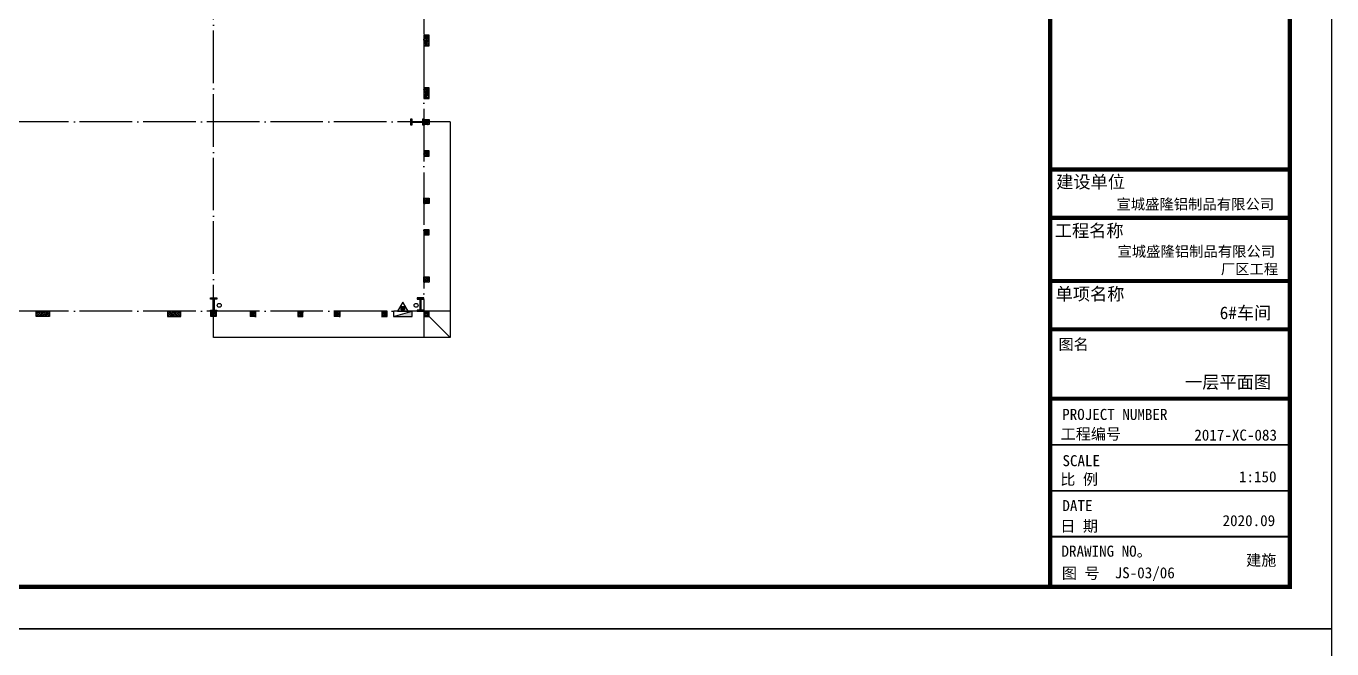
# Model space of a CAD drawing. Extents: x 1036631 to 1215829, y 514619 to 909419.
# Drawn here: x 1166130 to 1215829, y 715459 to 739169 of the extents above; entities that cross this region are included whole.
import ezdxf

# ---------------------------------------------------------------- set-up
doc = ezdxf.new("R2010")
doc.units = 0
doc.header["$LTSCALE"] = 1000
doc.header["$MEASUREMENT"] = 0
doc.linetypes.add('DOTE', pattern=[2.42, 2, -0.2, 0.02, -0.2])
for name, color, linetype in [('DOTE', 1, 'Continuous'), ('EQUIP_消火栓', 7, 'Continuous'), ('EQUIP_消防', 7, 'Continuous'), ('GZ', 7, 'Continuous'), ('PUB_TEXT', 7, 'Continuous'), ('PUB_TITLE', 4, 'Continuous'), ('VPIPE-消防', 1, 'TG_XH'), ('刚柱', 2, 'Continuous'), ('卫浴', 7, 'Continuous'), ('图框', 7, 'Continuous'), ('散水', 32, 'Continuous')]:
    doc.layers.add(name, color=color, linetype=linetype)
doc.styles.add('TG_LINETYPE', font='SIMPLEX', dxfattribs={"width": 0.8, "height": 3, "bigfont": 'HZTXT'})
doc.styles.add('宋体', font='')
doc.styles.add('黑体', font='simhei.ttf')
doc.styles.get('宋体').set_extended_font_data('NSimSun')
doc.linetypes.add('TG_XH', pattern='A,2,-0.6,["XH",TG_LINETYPE,S=0.1,R=0,X=-0.52,Y=-0.15],0', length=2.6)

# ---------------------------------------------------------------- blocks, each defined once
blk = doc.blocks.new('sdhfxdhnfdhx')
h = blk.add_hatch(color=256)
h.paths.add_polyline_path([(3050366, 936899), (3050616, 936899), (3050616, 936859), (3050366, 936859)])
h.paths.add_polyline_path([(3050511, 937319), (3050511, 936899), (3050471, 936899), (3050471, 937319)])
h.paths.add_polyline_path([(3050366, 937359), (3050616, 937359), (3050616, 937319), (3050366, 937319)])
for points in [[(3050366, 937359), (3050616, 937359), (3050616, 937319), (3050366, 937319)], [(3050511, 937319), (3050511, 936899), (3050471, 936899), (3050471, 937319)], [(3050366, 936899), (3050616, 936899), (3050616, 936859), (3050366, 936859)]]:
    blk.add_lwpolyline(points, close=True)
blk = doc.blocks.new('$ATTACHMENT$00000214')
h = blk.add_hatch()
h.set_pattern_fill('ANSI31', color=256, scale=200, style=0)
h.set_pattern_definition([(45, (-38543.802, -6842.639), (-17.67767, 17.67767), [])])
h.paths.add_polyline_path([(-65, 2), (65, 2), (65, -128), (-65, -128)])
for points in [[(0, 172), (-198, -172), (198, -172)], [(-65, 2), (65, 2), (65, -128), (-65, -128)]]:
    blk.add_lwpolyline(points, close=True)
blk = doc.blocks.new('$TwtSys$00000434')
for p, q in [((-0.5, 0.5), (-0.5, -0.5)), ((-0.5, -0.5), (0.5, 0.5)), ((0.5, 0.5), (-0.5, 0.5)), ((0.5, -0.5), (0.5, 0.5)), ((-0.5, -0.5), (0.5, -0.5))]:
    blk.add_line(p, q)
blk.add_solid([(0.5, -0.5), (0.5, 0.5), (-0.5, -0.5)])
blk = doc.blocks.new('xhs')
at = {"layer": 'EQUIP_消火栓', "xscale": 700.0000000000026, "yscale": 200, "zscale": 700, "rotation": 359.9999949910357}
blk.add_blockref('$TwtSys$00000434', (4416311, -1410339), dxfattribs=at)
at = {"layer": 'EQUIP_消防'}
blk.add_blockref('$ATTACHMENT$00000214', (4416311, -1410067), dxfattribs=at)

msp = doc.modelspace()

# ---------------------------------------------------------------- hatches: boundary and pattern name
at = {"layer": 'GZ'}
h = msp.add_hatch(dxfattribs=at)
h.set_pattern_fill('钢筋混凝土', color=256, scale=20, style=0)
h.set_pattern_definition([(315, (1127881.9, 814473.906), (-35.35534, -35.35534), []), (310, (1127881.9, 814473.9), (143.45204, 12.55043), [15, -165]), (5, (1127881.9, 814473.9), (-27.75027, -150.43843), [12, -132]), (259.5486, (1127893.86, 814474.95), (115.70188, -137.8879), [12.74804, -140.22842]), (313.8158, (1127881.9, 814433.9), (213.4482, 33.1038), [22.5, -247.5]), (263.3644, (1127899.69, 814436.66), (186.93254, -194.82357), [19.12206, -210.3426]), (8.8158, (1127881.9, 814433.9), (186.9324, -194.8237), [18, -198]), (339, (1127901.9, 814443.9), (119.38141, 80.52378), [15, -165]), (34, (1127901.9, 814443.9), (48.66307, -145.03), [12, -132]), (288.5486, (1127911.85, 814450.62), (168.04453, -64.5061), [12.74804, -140.22842]), (322.5, (1127881.9, 814473.906), (2.43197, -66.57877), [0, -130.4, 0, -134, 0, -132.5]), (352.5, (1127881.9, 814473.906), (52.61391, -78.88234), [0, -76.4, 0, -127.4, 0, -50.5]), (32.5, (1127837.3, 814473.906), (106.764487, 4.510974), [0, -50, 0, -156, 0, -207]), (42.5, (1127817.3, 814473.91), (116.63723, -20.021), [0, -65, 0, -103.6, 0, -147])])
h.paths.add_polyline_path([(1181267, 738419), (1181467, 738419), (1181467, 738819), (1181267, 738819)])
h = msp.add_hatch(dxfattribs=at)
h.set_pattern_fill('钢筋混凝土', color=256, scale=20, style=0)
h.set_pattern_definition([(315, (1127881.9, 812473.906), (-35.35534, -35.35534), []), (310, (1127881.9, 812473.9), (143.45204, 12.55043), [15, -165]), (5, (1127881.9, 812473.9), (-27.75027, -150.43843), [12, -132]), (259.5486, (1127893.86, 812474.95), (115.70188, -137.8879), [12.74804, -140.22842]), (313.8158, (1127881.9, 812433.9), (213.4482, 33.1038), [22.5, -247.5]), (263.3644, (1127899.69, 812436.66), (186.93254, -194.82357), [19.12206, -210.3426]), (8.8158, (1127881.9, 812433.9), (186.9324, -194.8237), [18, -198]), (339, (1127901.9, 812443.9), (119.38141, 80.52378), [15, -165]), (34, (1127901.9, 812443.9), (48.66307, -145.03), [12, -132]), (288.5486, (1127911.85, 812450.62), (168.04453, -64.5061), [12.74804, -140.22842]), (322.5, (1127881.9, 812473.906), (2.43197, -66.57877), [0, -130.4, 0, -134, 0, -132.5]), (352.5, (1127881.9, 812473.906), (52.61391, -78.88234), [0, -76.4, 0, -127.4, 0, -50.5]), (32.5, (1127837.3, 812473.906), (106.764487, 4.510974), [0, -50, 0, -156, 0, -207]), (42.5, (1127817.3, 812473.91), (116.63723, -20.021), [0, -65, 0, -103.6, 0, -147])])
h.paths.add_polyline_path([(1181267, 736419), (1181467, 736419), (1181467, 736819), (1181267, 736819)])
h = msp.add_hatch(dxfattribs=at)
h.set_pattern_fill('钢筋混凝土', color=256, scale=20, style=0)
h.set_pattern_definition([(45, (1127881.9, 659813.577), (-35.35534, 35.35534), []), (50, (1127881.9, 659813.58), (143.45204, -12.55043), [15, -165]), (355, (1127881.9, 659813.58), (-27.75027, 150.43843), [12, -132]), (100.4514, (1127893.86, 659812.53), (115.70188, 137.8879), [12.74804, -140.22842]), (46.1842, (1127881.9, 659853.58), (213.4482, -33.1038), [22.5, -247.5]), (96.6356, (1127899.69, 659850.82), (186.93254, 194.82357), [19.12206, -210.3426]), (351.1842, (1127881.9, 659853.58), (186.9324, 194.8237), [18, -198]), (21, (1127901.9, 659843.58), (119.38141, -80.52378), [15, -165]), (326, (1127901.9, 659843.58), (48.66307, 145.03), [12, -132]), (71.4514, (1127911.85, 659836.87), (168.04453, 64.5061), [12.74804, -140.22842]), (37.5, (1127881.9, 659813.577), (2.43197, 66.57877), [0, -130.4, 0, -134, 0, -132.5]), (7.5, (1127881.9, 659813.58), (52.61391, 78.88234), [0, -76.4, 0, -127.4, 0, -50.5]), (327.5, (1127837.3, 659813.58), (106.764487, -4.510974), [0, -50, 0, -156, 0, -207]), (317.5, (1127817.3, 659813.58), (116.63723, 20.021), [0, -65, 0, -103.6, 0, -147])])
h.paths.add_polyline_path([(1181267, 735619), (1181467, 735619), (1181467, 735419), (1181267, 735419)])
h = msp.add_hatch(dxfattribs=at)
h.set_pattern_fill('钢筋混凝土', color=256, scale=20, style=0)
h.set_pattern_definition([(315, (1127881.9, 810023.623), (-35.35534, -35.35534), []), (310, (1127881.9, 810023.62), (143.45204, 12.55043), [15, -165]), (5, (1127881.9, 810023.62), (-27.75027, -150.43843), [12, -132]), (259.5486, (1127893.86, 810024.67), (115.70188, -137.8879), [12.74804, -140.22842]), (313.8158, (1127881.9, 809983.62), (213.4482, 33.1038), [22.5, -247.5]), (263.3644, (1127899.69, 809986.38), (186.93254, -194.82357), [19.12206, -210.3426]), (8.8158, (1127881.9, 809983.62), (186.9324, -194.8237), [18, -198]), (339, (1127901.9, 809993.62), (119.38141, 80.52378), [15, -165]), (34, (1127901.9, 809993.62), (48.66307, -145.03), [12, -132]), (288.5486, (1127911.85, 810000.33), (168.04453, -64.5061), [12.74804, -140.22842]), (322.5, (1127881.9, 810023.623), (2.43197, -66.57877), [0, -130.4, 0, -134, 0, -132.5]), (352.5, (1127881.9, 810023.62), (52.61391, -78.88234), [0, -76.4, 0, -127.4, 0, -50.5]), (32.5, (1127837.3, 810023.623), (106.764487, 4.510974), [0, -50, 0, -156, 0, -207]), (42.5, (1127817.3, 810023.62), (116.63723, -20.021), [0, -65, 0, -103.6, 0, -147])])
h.paths.add_polyline_path([(1181267, 734218), (1181467, 734218), (1181467, 734418), (1181267, 734418)])
h = msp.add_hatch(dxfattribs=at)
h.set_pattern_fill('钢筋混凝土', color=256, scale=20, style=0)
h.set_pattern_definition([(45, (1127881.9, 656813.295), (-35.35534, 35.35534), []), (50, (1127881.9, 656813.3), (143.45204, -12.55043), [15, -165]), (355, (1127881.9, 656813.3), (-27.75027, 150.43843), [12, -132]), (100.4514, (1127893.86, 656812.25), (115.70188, 137.8879), [12.74804, -140.22842]), (46.1842, (1127881.9, 656853.3), (213.4482, -33.1038), [22.5, -247.5]), (96.6356, (1127899.69, 656850.54), (186.93254, 194.82357), [19.12206, -210.3426]), (351.1842, (1127881.9, 656853.3), (186.9324, 194.8237), [18, -198]), (21, (1127901.9, 656843.3), (119.38141, -80.52378), [15, -165]), (326, (1127901.9, 656843.3), (48.66307, 145.03), [12, -132]), (71.4514, (1127911.85, 656836.58), (168.04453, 64.5061), [12.74804, -140.22842]), (37.5, (1127881.9, 656813.295), (2.43197, 66.57877), [0, -130.4, 0, -134, 0, -132.5]), (7.5, (1127881.9, 656813.295), (52.61391, 78.88234), [0, -76.4, 0, -127.4, 0, -50.5]), (327.5, (1127837.3, 656813.295), (106.764487, -4.510974), [0, -50, 0, -156, 0, -207]), (317.5, (1127817.3, 656813.29), (116.63723, 20.021), [0, -65, 0, -103.6, 0, -147])])
h.paths.add_polyline_path([(1181267, 732618), (1181467, 732618), (1181467, 732418), (1181267, 732418)])
h = msp.add_hatch(dxfattribs=at)
h.set_pattern_fill('钢筋混凝土', color=256, scale=20, style=0)
h.set_pattern_definition([(315, (1127881.9, 807024.11), (-35.35534, -35.35534), []), (310, (1127881.9, 807024.11), (143.45204, 12.55043), [15, -165]), (5, (1127881.9, 807024.11), (-27.75027, -150.43843), [12, -132]), (259.5486, (1127893.86, 807025.15), (115.70188, -137.8879), [12.74804, -140.22842]), (313.8158, (1127881.9, 806984.1), (213.4482, 33.1038), [22.5, -247.5]), (263.3644, (1127899.69, 806986.87), (186.93254, -194.82357), [19.12206, -210.3426]), (8.8158, (1127881.9, 806984.1), (186.9324, -194.8237), [18, -198]), (339, (1127901.9, 806994.11), (119.38141, 80.52378), [15, -165]), (34, (1127901.9, 806994.11), (48.66307, -145.03), [12, -132]), (288.5486, (1127911.85, 807000.82), (168.04453, -64.5061), [12.74804, -140.22842]), (322.5, (1127881.9, 807024.11), (2.43197, -66.57877), [0, -130.4, 0, -134, 0, -132.5]), (352.5, (1127881.9, 807024.11), (52.61391, -78.88234), [0, -76.4, 0, -127.4, 0, -50.5]), (32.5, (1127837.3, 807024.11), (106.764487, 4.510974), [0, -50, 0, -156, 0, -207]), (42.5, (1127817.3, 807024.11), (116.63723, -20.021), [0, -65, 0, -103.6, 0, -147])])
h.paths.add_polyline_path([(1181267, 731219), (1181467, 731219), (1181467, 731419), (1181267, 731419)])
h = msp.add_hatch(dxfattribs=at)
h.set_pattern_fill('钢筋混凝土', color=256, scale=20, style=0)
h.set_pattern_definition([(45, (1127881.9, 653813.78), (-35.35534, 35.35534), []), (50, (1127881.9, 653813.78), (143.45204, -12.55043), [15, -165]), (355, (1127881.9, 653813.78), (-27.75027, 150.43843), [12, -132]), (100.4514, (1127893.86, 653812.73), (115.70188, 137.8879), [12.74804, -140.22842]), (46.1842, (1127881.9, 653853.78), (213.4482, -33.1038), [22.5, -247.5]), (96.6356, (1127899.69, 653851.02), (186.93254, 194.82357), [19.12206, -210.3426]), (351.1842, (1127881.9, 653853.78), (186.9324, 194.8237), [18, -198]), (21, (1127901.9, 653843.78), (119.38141, -80.52378), [15, -165]), (326, (1127901.9, 653843.78), (48.66307, 145.03), [12, -132]), (71.4514, (1127911.85, 653837.07), (168.04453, 64.5061), [12.74804, -140.22842]), (37.5, (1127881.9, 653813.78), (2.43197, 66.57877), [0, -130.4, 0, -134, 0, -132.5]), (7.5, (1127881.9, 653813.78), (52.61391, 78.88234), [0, -76.4, 0, -127.4, 0, -50.5]), (327.5, (1127837.3, 653813.78), (106.764487, -4.510974), [0, -50, 0, -156, 0, -207]), (317.5, (1127817.3, 653813.78), (116.63723, 20.021), [0, -65, 0, -103.6, 0, -147])])
h.paths.add_polyline_path([(1181267, 729619), (1181467, 729619), (1181467, 729419), (1181267, 729419)])
h = msp.add_hatch(dxfattribs=at)
h.set_pattern_fill('钢筋混凝土', color=256, scale=20, style=0)
h.set_pattern_definition([(225, (1220401.187, 803923.906), (35.35534, -35.35534), []), (230, (1220401.19, 803923.9), (-143.45204, 12.55043), [15, -165]), (175, (1220401.19, 803923.9), (27.75027, -150.43843), [12, -132]), (280.4514, (1220389.23, 803924.95), (-115.70188, -137.8879), [12.74804, -140.22842]), (226.1842, (1220401.19, 803883.9), (-213.4482, 33.1038), [22.5, -247.5]), (276.6356, (1220383.4, 803886.66), (-186.93254, -194.82357), [19.12206, -210.3426]), (171.1842, (1220401.19, 803883.9), (-186.9324, -194.8237), [18, -198]), (201, (1220381.19, 803893.9), (-119.38141, 80.52378), [15, -165]), (146, (1220381.19, 803893.9), (-48.66307, -145.03), [12, -132]), (251.4514, (1220371.24, 803900.62), (-168.04453, -64.5061), [12.74804, -140.22842]), (217.5, (1220401.187, 803923.906), (-2.43197, -66.57877), [0, -130.4, 0, -134, 0, -132.5]), (187.5, (1220401.19, 803923.906), (-52.61391, -78.88234), [0, -76.4, 0, -127.4, 0, -50.5]), (147.5, (1220445.787, 803923.906), (-106.764487, 4.510974), [0, -50, 0, -156, 0, -207]), (137.5, (1220465.79, 803923.91), (-116.63723, -20.021), [0, -65, 0, -103.6, 0, -147])])
h.paths.add_polyline_path([(1167017, 728119), (1166517, 728119), (1166517, 728319), (1167017, 728319)])
h = msp.add_hatch(dxfattribs=at)
h.set_pattern_fill('钢筋混凝土', color=256, scale=20, style=0)
h.set_pattern_definition([(315, (1118131.9, 803923.906), (-35.35534, -35.35534), []), (310, (1118131.9, 803923.9), (143.45204, 12.55043), [15, -165]), (5, (1118131.9, 803923.9), (-27.75027, -150.43843), [12, -132]), (259.5486, (1118143.86, 803924.95), (115.70188, -137.8879), [12.74804, -140.22842]), (313.8158, (1118131.9, 803883.9), (213.4482, 33.1038), [22.5, -247.5]), (263.3644, (1118149.69, 803886.66), (186.93254, -194.82357), [19.12206, -210.3426]), (8.8158, (1118131.9, 803883.9), (186.9324, -194.8237), [18, -198]), (339, (1118151.9, 803893.9), (119.38141, 80.52378), [15, -165]), (34, (1118151.9, 803893.9), (48.66307, -145.03), [12, -132]), (288.5486, (1118161.85, 803900.62), (168.04453, -64.5061), [12.74804, -140.22842]), (322.5, (1118131.9, 803923.906), (2.43197, -66.57877), [0, -130.4, 0, -134, 0, -132.5]), (352.5, (1118131.9, 803923.906), (52.61391, -78.88234), [0, -76.4, 0, -127.4, 0, -50.5]), (32.5, (1118087.3, 803923.906), (106.764487, 4.510974), [0, -50, 0, -156, 0, -207]), (42.5, (1118067.3, 803923.91), (116.63723, -20.021), [0, -65, 0, -103.6, 0, -147])])
h.paths.add_polyline_path([(1171517, 728119), (1172017, 728119), (1172017, 728319), (1171517, 728319)])
h = msp.add_hatch(dxfattribs=at)
h.set_pattern_fill('钢筋混凝土', color=256, scale=20, style=0)
h.set_pattern_definition([(225, (1226751.187, 803923.906), (35.35534, -35.35534), []), (230, (1226751.19, 803923.9), (-143.45204, 12.55043), [15, -165]), (175, (1226751.19, 803923.9), (27.75027, -150.43843), [12, -132]), (280.4514, (1226739.23, 803924.95), (-115.70188, -137.8879), [12.74804, -140.22842]), (226.1842, (1226751.19, 803883.9), (-213.4482, 33.1038), [22.5, -247.5]), (276.6356, (1226733.4, 803886.66), (-186.93254, -194.82357), [19.12206, -210.3426]), (171.1842, (1226751.19, 803883.9), (-186.9324, -194.8237), [18, -198]), (201, (1226731.19, 803893.9), (-119.38141, 80.52378), [15, -165]), (146, (1226731.19, 803893.9), (-48.66307, -145.03), [12, -132]), (251.4514, (1226721.24, 803900.62), (-168.04453, -64.5061), [12.74804, -140.22842]), (217.5, (1226751.187, 803923.906), (-2.43197, -66.57877), [0, -130.4, 0, -134, 0, -132.5]), (187.5, (1226751.19, 803923.906), (-52.61391, -78.88234), [0, -76.4, 0, -127.4, 0, -50.5]), (147.5, (1226795.787, 803923.906), (-106.764487, 4.510974), [0, -50, 0, -156, 0, -207]), (137.5, (1226815.79, 803923.91), (-116.63723, -20.021), [0, -65, 0, -103.6, 0, -147])])
h.paths.add_polyline_path([(1173367, 728119), (1173167, 728119), (1173167, 728319), (1173367, 728319)])
h = msp.add_hatch(dxfattribs=at)
h.set_pattern_fill('钢筋混凝土', color=256, scale=20, style=0)
h.set_pattern_definition([(225, (1228251.13, 803923.906), (35.35534, -35.35534), []), (230, (1228251.13, 803923.9), (-143.45204, 12.55043), [15, -165]), (175, (1228251.13, 803923.9), (27.75027, -150.43843), [12, -132]), (280.4514, (1228239.17, 803924.95), (-115.70188, -137.8879), [12.74804, -140.22842]), (226.1842, (1228251.13, 803883.9), (-213.4482, 33.1038), [22.5, -247.5]), (276.6356, (1228233.34, 803886.66), (-186.93254, -194.82357), [19.12206, -210.3426]), (171.1842, (1228251.13, 803883.9), (-186.9324, -194.8237), [18, -198]), (201, (1228231.13, 803893.9), (-119.38141, 80.52378), [15, -165]), (146, (1228231.13, 803893.9), (-48.66307, -145.03), [12, -132]), (251.4514, (1228221.18, 803900.62), (-168.04453, -64.5061), [12.74804, -140.22842]), (217.5, (1228251.13, 803923.906), (-2.43197, -66.57877), [0, -130.4, 0, -134, 0, -132.5]), (187.5, (1228251.13, 803923.906), (-52.61391, -78.88234), [0, -76.4, 0, -127.4, 0, -50.5]), (147.5, (1228295.73, 803923.906), (-106.764487, 4.510974), [0, -50, 0, -156, 0, -207]), (137.5, (1228315.73, 803923.91), (-116.63723, -20.021), [0, -65, 0, -103.6, 0, -147])])
h.paths.add_polyline_path([(1174866, 728119), (1174666, 728119), (1174666, 728319), (1174866, 728319)])
h = msp.add_hatch(dxfattribs=at)
h.set_pattern_fill('钢筋混凝土', color=256, scale=20, style=0)
h.set_pattern_definition([(315, (1123081.844, 803923.906), (-35.35534, -35.35534), []), (310, (1123081.84, 803923.9), (143.45204, 12.55043), [15, -165]), (5, (1123081.84, 803923.9), (-27.75027, -150.43843), [12, -132]), (259.5486, (1123093.8, 803924.95), (115.70188, -137.8879), [12.74804, -140.22842]), (313.8158, (1123081.84, 803883.9), (213.4482, 33.1038), [22.5, -247.5]), (263.3644, (1123099.63, 803886.66), (186.93254, -194.82357), [19.12206, -210.3426]), (8.8158, (1123081.84, 803883.9), (186.9324, -194.8237), [18, -198]), (339, (1123101.84, 803893.9), (119.38141, 80.52378), [15, -165]), (34, (1123101.84, 803893.9), (48.66307, -145.03), [12, -132]), (288.5486, (1123111.79, 803900.62), (168.04453, -64.5061), [12.74804, -140.22842]), (322.5, (1123081.844, 803923.906), (2.43197, -66.57877), [0, -130.4, 0, -134, 0, -132.5]), (352.5, (1123081.844, 803923.906), (52.61391, -78.88234), [0, -76.4, 0, -127.4, 0, -50.5]), (32.5, (1123037.244, 803923.906), (106.764487, 4.510974), [0, -50, 0, -156, 0, -207]), (42.5, (1123017.24, 803923.91), (116.63723, -20.021), [0, -65, 0, -103.6, 0, -147])])
h.paths.add_polyline_path([(1176466, 728119), (1176666, 728119), (1176666, 728319), (1176466, 728319)])
h = msp.add_hatch(dxfattribs=at)
h.set_pattern_fill('钢筋混凝土', color=256, scale=20, style=0)
h.set_pattern_definition([(225, (1231451.435, 803923.906), (35.35534, -35.35534), []), (230, (1231451.43, 803923.9), (-143.45204, 12.55043), [15, -165]), (175, (1231451.43, 803923.9), (27.75027, -150.43843), [12, -132]), (280.4514, (1231439.48, 803924.95), (-115.70188, -137.8879), [12.74804, -140.22842]), (226.1842, (1231451.43, 803883.9), (-213.4482, 33.1038), [22.5, -247.5]), (276.6356, (1231433.65, 803886.66), (-186.93254, -194.82357), [19.12206, -210.3426]), (171.1842, (1231451.43, 803883.9), (-186.9324, -194.8237), [18, -198]), (201, (1231431.43, 803893.9), (-119.38141, 80.52378), [15, -165]), (146, (1231431.43, 803893.9), (-48.66307, -145.03), [12, -132]), (251.4514, (1231421.49, 803900.62), (-168.04453, -64.5061), [12.74804, -140.22842]), (217.5, (1231451.435, 803923.906), (-2.43197, -66.57877), [0, -130.4, 0, -134, 0, -132.5]), (187.5, (1231451.435, 803923.906), (-52.61391, -78.88234), [0, -76.4, 0, -127.4, 0, -50.5]), (147.5, (1231496.035, 803923.906), (-106.764487, 4.510974), [0, -50, 0, -156, 0, -207]), (137.5, (1231516.035, 803923.91), (-116.63723, -20.021), [0, -65, 0, -103.6, 0, -147])])
h.paths.add_polyline_path([(1178067, 728119), (1177867, 728119), (1177867, 728319), (1178067, 728319)])
h = msp.add_hatch(dxfattribs=at)
h.set_pattern_fill('钢筋混凝土', color=256, scale=20, style=0)
h.set_pattern_definition([(315, (1126282.15, 803923.906), (-35.35534, -35.35534), []), (310, (1126282.15, 803923.9), (143.45204, 12.55043), [15, -165]), (5, (1126282.15, 803923.9), (-27.75027, -150.43843), [12, -132]), (259.5486, (1126294.1, 803924.95), (115.70188, -137.8879), [12.74804, -140.22842]), (313.8158, (1126282.15, 803883.9), (213.4482, 33.1038), [22.5, -247.5]), (263.3644, (1126299.94, 803886.66), (186.93254, -194.82357), [19.12206, -210.3426]), (8.8158, (1126282.15, 803883.9), (186.9324, -194.8237), [18, -198]), (339, (1126302.15, 803893.9), (119.38141, 80.52378), [15, -165]), (34, (1126302.15, 803893.9), (48.66307, -145.03), [12, -132]), (288.5486, (1126312.1, 803900.62), (168.04453, -64.5061), [12.74804, -140.22842]), (322.5, (1126282.15, 803923.906), (2.43197, -66.57877), [0, -130.4, 0, -134, 0, -132.5]), (352.5, (1126282.15, 803923.906), (52.61391, -78.88234), [0, -76.4, 0, -127.4, 0, -50.5]), (32.5, (1126237.55, 803923.906), (106.764487, 4.510974), [0, -50, 0, -156, 0, -207]), (42.5, (1126217.55, 803923.91), (116.63723, -20.021), [0, -65, 0, -103.6, 0, -147])])
h.paths.add_polyline_path([(1179667, 728119), (1179867, 728119), (1179867, 728319), (1179667, 728319)])
h = msp.add_hatch(dxfattribs=at)
h.set_pattern_fill('钢筋混凝土', color=256, scale=20, style=0)
h.set_pattern_definition([(315, (1127881.9, 803923.906), (-35.35534, -35.35534), []), (310, (1127881.9, 803923.9), (143.45204, 12.55043), [15, -165]), (5, (1127881.9, 803923.9), (-27.75027, -150.43843), [12, -132]), (259.5486, (1127893.86, 803924.95), (115.70188, -137.8879), [12.74804, -140.22842]), (313.8158, (1127881.9, 803883.9), (213.4482, 33.1038), [22.5, -247.5]), (263.3644, (1127899.69, 803886.66), (186.93254, -194.82357), [19.12206, -210.3426]), (8.8158, (1127881.9, 803883.9), (186.9324, -194.8237), [18, -198]), (339, (1127901.9, 803893.9), (119.38141, 80.52378), [15, -165]), (34, (1127901.9, 803893.9), (48.66307, -145.03), [12, -132]), (288.5486, (1127911.85, 803900.62), (168.04453, -64.5061), [12.74804, -140.22842]), (322.5, (1127881.9, 803923.906), (2.43197, -66.57877), [0, -130.4, 0, -134, 0, -132.5]), (352.5, (1127881.9, 803923.906), (52.61391, -78.88234), [0, -76.4, 0, -127.4, 0, -50.5]), (32.5, (1127837.3, 803923.906), (106.764487, 4.510974), [0, -50, 0, -156, 0, -207]), (42.5, (1127817.3, 803923.91), (116.63723, -20.021), [0, -65, 0, -103.6, 0, -147])])
h.paths.add_polyline_path([(1181267, 728119), (1181467, 728119), (1181467, 728319), (1181267, 728319)])

# ---------------------------------------------------------------- linework, layer by layer
for p, q in [((1205109, 733713), (1214067, 733713)), ((1205109, 731873), (1214070, 731873)), ((1205109, 729466), (1214102, 729466)), ((1205109, 727626), (1214102, 727626))]:
    msp.add_line(p, q)
at = {"layer": 'DOTE', "color": 251, "linetype": 'DOTE'}
for p, q in [((1173267, 727319), (1173267, 772319)), ((1181267, 772319), (1181267, 727319)), ((1182267, 735519), (1116267, 735519)), ((1182267, 728319), (1116267, 728319))]:
    msp.add_line(p, q, dxfattribs=at)
at = {"layer": 'GZ'}
for points in [[(1181267, 738419), (1181467, 738419), (1181467, 738819), (1181267, 738819)], [(1181267, 736419), (1181467, 736419), (1181467, 736819), (1181267, 736819)], [(1181267, 735619), (1181467, 735619), (1181467, 735419), (1181267, 735419)], [(1181267, 734218), (1181467, 734218), (1181467, 734418), (1181267, 734418)], [(1181267, 732618), (1181467, 732618), (1181467, 732418), (1181267, 732418)], [(1181267, 731219), (1181467, 731219), (1181467, 731419), (1181267, 731419)], [(1181267, 729619), (1181467, 729619), (1181467, 729419), (1181267, 729419)], [(1167017, 728119), (1166517, 728119), (1166517, 728319), (1167017, 728319)], [(1171517, 728119), (1172017, 728119), (1172017, 728319), (1171517, 728319)], [(1173367, 728119), (1173167, 728119), (1173167, 728319), (1173367, 728319)], [(1174866, 728119), (1174666, 728119), (1174666, 728319), (1174866, 728319)], [(1176466, 728119), (1176666, 728119), (1176666, 728319), (1176466, 728319)], [(1178067, 728119), (1177867, 728119), (1177867, 728319), (1178067, 728319)], [(1179667, 728119), (1179867, 728119), (1179867, 728319), (1179667, 728319)], [(1181267, 728119), (1181467, 728119), (1181467, 728319), (1181267, 728319)]]:
    msp.add_lwpolyline(points, close=True, dxfattribs=at)
at = {"layer": 'PUB_TEXT'}
msp.add_line((1205109, 726313), (1205109, 735924), dxfattribs=at)
at = {"layer": 'PUB_TITLE'}
for points in [[(1096949, 716219), (1215829, 716219), (1215829, 783419), (1096949, 783419)], [(1096949, 649019), (1215829, 649019), (1215829, 716219), (1096949, 716219)]]:
    msp.add_lwpolyline(points, close=True, dxfattribs=at)
at = {"layer": 'PUB_TITLE', "const_width": 160}
msp.add_lwpolyline([(1100949, 717819), (1214229, 717819), (1214229, 781819), (1100949, 781819)], close=True, dxfattribs=at)
at = {"layer": '卫浴', "color": 1}
for centre in [(1173481, 728539), (1180975, 728539)]:
    msp.add_circle(centre, 75, dxfattribs=at)
at = {"layer": '图框', "color": 4}
msp.add_line((1205109, 781819), (1205109, 717819), dxfattribs=at)
at = {"layer": '图框', "color": 0}
for p, q in [((1205109, 733713), (1214194, 733713)), ((1205109, 724986), (1214229, 724986))]:
    msp.add_line(p, q, dxfattribs=at)
at = {"layer": '图框', "color": 4}
for points, const_width in [([(1205109, 781819), (1205109, 717819)], 158), ([(1205109, 733713), (1214194, 733713)], 159), ([(1205109, 731873), (1214197, 731873)], 159), ([(1205109, 729466), (1214229, 729466)], 159), ([(1205109, 727626), (1214229, 727626)], 159), ([(1205109, 724986), (1214229, 724986)], 159), ([(1205109, 723228), (1214229, 723228)], 64.5), ([(1205109, 721473), (1214229, 721473)], 64.5), ([(1205109, 719731), (1214229, 719731)], 64.5)]:
    msp.add_lwpolyline(points, dxfattribs=dict(at, const_width=const_width))
at = {"layer": '图框', "color": 4, "const_width": 158}
msp.add_lwpolyline([(1205109, 781819), (1214229, 781819), (1214229, 717819), (1205109, 717819)], close=True, dxfattribs=at)
at = {"layer": '图框', "color": 0, "const_width": 64.5}
for points in [[(1205109, 733713), (1214194, 733713)], [(1205109, 724986), (1214229, 724986)]]:
    msp.add_lwpolyline(points, dxfattribs=at)
at = {"layer": '散水'}
msp.add_line((1182267, 727319), (1181467, 728119), dxfattribs=at)
msp.add_lwpolyline([(1182267, 735519), (1182267, 727319), (1173267, 727319)], dxfattribs=at)

# ---------------------------------------------------------------- block references
at = {"layer": 'VPIPE-消防', "color": 1}
msp.add_blockref('xhs', (-3235842, 2138557), dxfattribs=at)
at = {"layer": '刚柱', "rotation": 90}
msp.add_blockref('sdhfxdhnfdhx', (2118126, -2314972), dxfattribs=at)
at = {"layer": '刚柱'}
msp.add_blockref('sdhfxdhnfdhx', (-1877224, -208541), dxfattribs=at)
at = {"layer": '刚柱', "xscale": -1}
msp.add_blockref('sdhfxdhnfdhx', (4231632, -208541), dxfattribs=at)

# ---------------------------------------------------------------- texts
at = {"layer": 'PUB_TEXT'}
for s, height, style, p in [('宣城盛隆铝制品有限公司', 400, '黑体', (1207630, 732190)), ('宣城盛隆铝制品有限公司', 400, '黑体', (1207667, 730391)), ('厂区工程', 400, '黑体', (1211601, 729719)), ('6#车间', 480, '黑体', (1211560, 728013)), ('一层平面图', 480, '宋体', (1210240, 725375, 0)), ('2017-XC-083', 420.71, '黑体', (1210592, 723389)), ('1:150', 420.7, '黑体', (1212292, 721803)), ('2020.09', 420.7, '黑体', (1211668, 720132)), ('建施', 420.7, '黑体', (1212567, 718627)), ('JS-03/06', 420.7, '黑体', (1207561, 718146))]:
    msp.add_text(s, height=height, dxfattribs=dict(at, style=style)).set_placement(p)
at = {"layer": '图框', "color": 4, "style": '黑体'}
for s, height, p in [('建设单位', 480, (1205335, 732999)), ('工程名称', 480, (1205282, 731140)), ('单项名称', 480, (1205314, 728733)), ('图名', 420.7, (1205424, 726842)), ('工程编号', 420.7, (1205507, 723431)), ('SCALE', 420.7, (1205574, 722414)), ('比 例', 420.7, (1205493, 721706)), ('DATE', 420.7, (1205572, 720705)), ('日 期', 420.7, (1205493, 719925)), ('DRAWING NO。', 420.71, (1205538, 718969)), ('图 号', 420.7, (1205552, 718129))]:
    msp.add_text(s, height=height, dxfattribs=at).set_placement(p)
at = {"layer": '图框', "color": 0, "style": '黑体'}
msp.add_text('PROJECT NUMBER', height=420.71, dxfattribs=at).set_placement((1205564, 724175))

doc.saveas('drawing.dxf')
